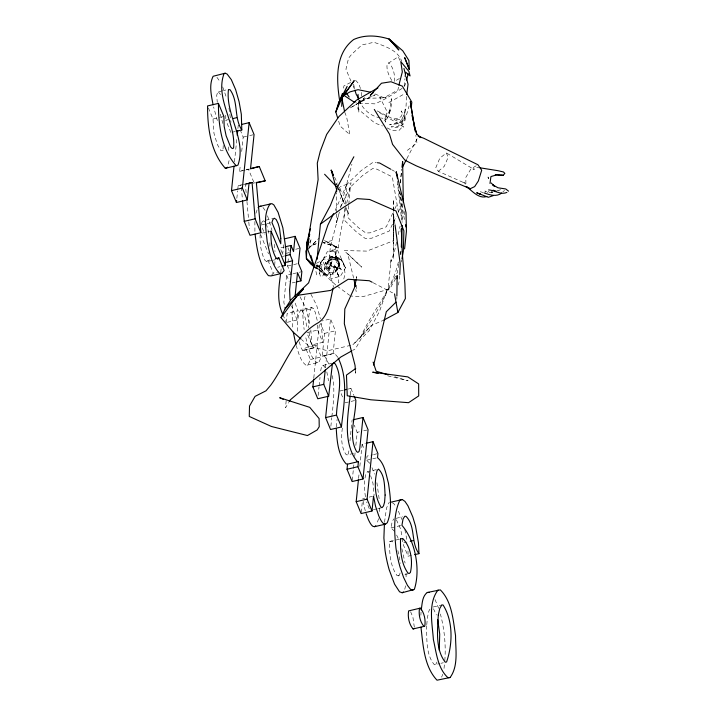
<?xml version="1.0" encoding="UTF-8"?>
<svg xmlns="http://www.w3.org/2000/svg" width="716" height="716" viewBox="0 0 716 716"><rect width="100%" height="100%" fill="white"/><g stroke="black" fill="none" stroke-linecap="round" stroke-linejoin="round"><path stroke-width="0.54" stroke-dasharray="3.58 2.69" d="M379.355 511.555L379.364 506.212M414.313 627.189L412.944 617.344L410.644 611.813M208.401 107.955L213.001 119.044L213.968 133.283L217.369 144.551L220.967 150.781L224.171 150.637M336.556 213.95L336.538 222.783L339.053 213.198M336.556 212.84L336.601 192.962M269.878 246.322L269.905 241.999M355.691 371.318L355.655 373.197L355.503 371.237M260.141 234.58C259.783 243.368 260.83 252.551 265.027 260.4L266.808 261.707L272.25 260.436M396.807 299.261L396.861 297.122M399.43 539.202L389.638 541.502C389.397 553.047 390.139 565.953 397.085 575.637L400.593 575.521M356.371 285.102L356.165 291.502L355.798 289.47M356.577 278.712L356.64 276.582L356.246 278.703M223.213 145.527L223.106 148.579L221.996 151.148M254.896 221.521L254.905 232.109M399.77 275.588L399.6 279.804L398.23 285.058M420.892 615.277L421.035 612.064M316.042 265.18L315.675 270.388L316.767 274.846L319.39 273.763L319.891 272.465L319.882 265.743L319.524 267.874L320.347 263.739L320.813 261.958L322.8 260.15L321.591 261.25M444.806 660.689C446.014 645.035 444.394 629.167 440.394 614.006M406.59 96.517L406.035 106.183L403.976 115.491L405.158 109.333L404.943 116.645L403.52 120.377L397.031 123.779L389.567 124.808L398.91 122.391L404.943 116.645L402.84 121.496L401.936 127.341L399.009 130.464L395.053 130.733L392.69 130.616L387.088 127.913M336.413 426.969L337.093 419.433M274.729 265.153L275.06 259.693M358.403 100.723L357.875 108.877L374.692 122.946L382.434 125.971M384.519 522.215L386.506 508.083L388.985 502.641M344.808 208.625L343.859 219.669L356.12 231.689L365.115 238.383L371.694 238.195L389.2 231.08L396.36 216.098M345.184 204.212L346.875 184.334L361.428 170.39L373.099 162.246L376.356 162.621M348.701 205.492L347.672 217.36L358.215 227.491L365.876 233.004L370.19 232.843L386.282 226.802L394.373 209.815M348.799 204.409L350.294 187.144L362.752 175.357L372.624 168.582L376.885 169.164L392.305 176.906L398.633 213.35M286.176 400.602L285.559 407.744L288.682 402.517M426.682 625.775C426.915 638.574 425.662 654.424 434.415 664.806L440.063 663.499M426.772 624.746L427.407 617.532L428.947 610.837L430.477 608.349M316.535 264.875L316.32 267.077L336.207 285.407M444.018 668.431L444.582 662.9M234.472 161.807L236.88 138.528M237.909 128.549L238.258 125.228L239.072 127.206M236.853 198.296L237.614 190.939M237.73 189.883L238.16 185.677L243.601 184.406M245.078 170.122L239.636 171.393L240.325 164.761M241.695 151.488L243.18 137.105L240.719 131.171M280.788 272.232L281.128 268.894M289.183 252.605L282.659 254.135L283.67 244.335M292.074 273.951L286.633 275.221L283.84 302.206L284.941 308.023M290.982 274.21L287.581 266.021L288.485 257.312M286.194 322.558L287.152 313.348L298.035 310.798L294.867 302.385M287.286 322.307L297.077 320.007L298.035 310.798M313.787 378.021L319.399 323.704M318.128 395.545L319.014 386.953M319.13 385.879L320.016 377.278M337.871 357.302L334.47 353.257L322.191 356.228L324.554 333.37L320.446 323.471M325.467 367.711L330.515 318.942L321.806 320.983M333.074 353.677L335.437 330.819L330.515 318.942M330.873 426.28L331.759 417.679M331.866 416.605C333.361 402.848 335.321 388.716 332.081 375.05M342.355 428.123C341.156 436.814 341.085 446.301 345.667 454.087L347.009 454.946L355.718 452.906M350.24 394.972L350.921 388.394L347.654 389.164M349.945 440.931L352.102 420.041M352.227 480.445L353.355 469.508M353.471 468.416L353.919 464.04M354.715 456.387L355.279 450.919M355.843 445.45L357.195 432.33L354.223 425.161M358.582 478.467L359.038 474.046M359.844 466.313L362.126 444.215L365.393 443.446M361.222 512.486L362.323 501.835M369.805 463.333L366.628 460.227L367.048 456.092L372.49 454.821M404.137 86.242L404.961 78.662M400.074 183.063L401.748 169.11M343.617 88.14L343.913 85.929L350.894 82.331M400.208 182.911L401.819 170.864M292.835 304.721L292.021 313.447L292.871 328.859M405.587 585.813L404.477 590.387M398.812 264.079L397.362 272.536L377.046 311.084L360.595 337.245L352.809 344.835L371.174 325.583L382.756 320.562M400.441 254.556L400.978 251.388M229.084 160.608L227.482 166.855M394.489 531.326L391.043 527.844L392.18 521.472L393.89 518.84M401.372 262.029L401.765 259.863M320.687 370.834L321.457 366.95L322.728 365.446L332.519 363.155M398.49 87.084L397.899 89.983L383.991 97.806L374.405 93.653M345.81 207.622L340.342 233.488L338.176 247.933L329.995 251.817L336.753 247.172L338.176 247.933L324.25 240.343M346.723 203.308L351.055 182.84L340.243 186.652M255.925 213.296L257.59 208.32M378.558 518.644L376.849 524.291M396.575 242.053L394.453 251.647L390.274 263.551L391.16 259.604L388.269 286.427L379.525 311.308L369.152 330.702L361.088 338.91L355.467 348.817L352.711 350.366M398.23 234.588L400.119 226.059M348.916 450.829L348.227 453.926L347.009 454.946M398.356 261.993C392.359 289.998 371.81 311.451 360.595 337.245L371.174 325.583M400.137 254.565L401.157 250.323M308.694 249.266L311.2 238.884L309.563 242.697M343.787 279.007L345.085 273.763L343.984 265.144L342.015 260.427C338.981 257.823 335.043 257.08 331.186 257.518L335.768 257.518L338.104 259.854L339.885 268.411L336.61 269.628L335.034 273.351L331.705 274.595L326.066 274.747L317.367 264.884L326.066 274.747L318.638 266.826L317.609 266.853L316.911 265.153M320.347 263.739L320.813 261.958M339.411 211.972L330.309 247.136L328.51 267.918L333.459 286.892M340.449 207.873L351.923 164.215M400.083 572.943L399.546 574.93L398.418 576.031M305.043 296.379C301.919 307.128 302.662 318.584 304.157 329.548M332.009 261.206L331.052 264.66L332.251 266.907L330.237 264.49L326.648 264.356L325.932 262.289L323.677 273.87L324.482 275.75L326.881 275.866L328.411 274.103L331.132 262.244L331.052 264.66L331.732 263.828L330.04 265.717L328.501 271.48L329.861 273.1L332.036 273.279L333.379 271.847L335.303 266.101L333.763 268.017L335.097 267.104L336.806 267.31L337.003 271.811L338.999 277.262L337.003 271.811M404.817 120.879L409.096 105.914M261.385 224.01L262.056 221.987L263.399 220.77L273.19 218.478M330.237 264.49L331.132 262.244L328.411 268.133L330.237 264.49L331.562 266.03L336.108 267.292L332.394 266.468L336.806 267.31M441.611 677.148L442.819 674.239M404.442 86.305L405.73 83.244M346.875 184.334L335.016 210.764M307.066 365.151L317.949 362.6L319.139 361.714L321.278 356.953L316.347 345.067L305.464 347.618L310.395 359.504L308.256 364.265L307.066 365.151L305.786 365.053C299.968 360.425 298.599 352.299 296.2 345.649M394.847 208.821L397.228 203.818M398.266 212.106L402.079 204.114L400.674 196.435M340.789 206.638L350.294 187.144M299.172 341.827L301.23 348.101L302.644 350.321L304.13 350.33L305.464 347.618M304.13 350.33L315.013 347.779L316.347 345.067M435.704 664.52L437.002 661.996M406.849 158.692L417.562 137.964M395.787 278.417L389.817 288.888L362.842 296.675L350.589 296.021M325.207 240.871L336.753 247.172L335.831 246.483L335.491 258.619L336.753 247.172L323.346 242.724L335.831 246.483L345.524 267.829L340.512 276.054L331.723 278.819L314.942 267.131M322.701 276.036L323.918 274.067L325.708 262.548L324.796 264.875L321.565 265.018L320.464 263.3C319.792 267.48 318.826 272.17 320.338 276.224M317.206 320.365L315.273 312.337L313.322 308.39L311.639 307.441L300.765 309.992C296.603 316.499 297.928 325.046 297.695 332.448M311.639 307.441C307.808 313.286 308.739 321.001 308.551 327.722M271.552 275.23L273.27 273.127L278.712 271.856M266.808 261.707L267.999 260.427L272.357 259.407M308.641 248.291L317.618 239.511M309.008 248.157L319.175 238.061M376.374 469.624L367.666 471.665L366.234 473.007C363.63 481.036 364.328 489.681 365.599 497.897M400.038 60.538L398.23 56.77L387.096 64.082C386.246 70.132 389.11 76.281 392.314 81.293M438.308 171.321L444.26 166.345L448.162 157.305L446.381 152.92L439.794 158.254L435.811 167.696L438.308 171.321L464.944 183.171L463.673 182.24L465.364 183.869L467.02 187.091M407.332 150.369L416.989 143.039L415.781 135.413M502.883 191.736L504.556 190.528M316.445 263.309L324.455 258.959L327.427 259.478L330.3 258.565L333.209 259.631L327.579 260.955L334.623 257.608L337.406 260.436L341.201 269.86L334.623 257.608L330.541 259.559L327.248 262.504L329.888 259.72L326.854 264.481L326.657 268.5L326.541 264.24L330.291 257.098L336.601 256.838L339.142 261.385L339.885 268.411L334.175 268.285L339.008 276.224L338.4 282.578L340.091 283.518M487.408 192.434L489.01 191.449M351.995 106.899L366.055 98.316L375.032 94.897L356.147 104.348L364.551 97.788L358.609 103.668L358.868 112.394L358.331 100.741M350.339 107.91L366.055 98.316L386.166 97.832L379.731 97.063L386.917 111.293L385.45 122.087C388.904 114.685 392.386 107.275 391.321 98.674L389.236 114.462L390.471 109.244L383.678 120.816L386.443 119.08L381.279 118.024M399.447 78.474L394.176 81.615C395.098 74.992 393.71 67.349 388.537 62.766M476.194 165.772L470.985 168.86L465.839 177.407L465.892 185.435M402.15 88.372L386.291 98.361L375.22 103.883L358.779 103.104L356.013 102.299M388.851 102.567L403.278 94.521M222.64 90.744L217.583 92.131L216.706 95.47L217.27 102.379M498.819 190.42L500.565 189.642M316.347 243.404L311.406 245.32L316.606 244.129M320.24 265.717L317.85 266.558L316.982 265.063M492.599 191.754L489.816 192.711L484.884 190.993L486.379 192.873M322.191 356.228L334.47 353.257M239.636 171.393L242.545 170.614M246.429 169.576L248.371 169.057L254.314 183.394M350.724 345.327L327.74 350.742L309.24 346.338L301.973 339.903M223.732 90.493L225.907 89.983M213.001 119.044L219.535 117.514M220.618 117.263L223.884 116.493M230.919 132.523L225.826 120.234L229.093 119.465M233.094 132.012L235.278 131.502M243.18 137.105L248.622 135.834M249.714 135.575L254.064 134.554M246.17 169.862L250.519 168.842M244.693 184.146L247.96 183.386M244.46 184.298L247.727 183.538M253.061 183.224L255.245 182.714M261.045 225.021L271.928 222.47M262.342 233.076L266.692 232.056M267.784 231.805L271.042 231.035M284.467 246.966L280.108 247.987L282.659 254.135M295.69 249.249L300.04 248.228M282.426 256.426L284.601 255.916M273.333 260.176L275.517 259.666M277.701 267.238L279.875 266.728M287.581 266.021L297.382 263.721M293.157 273.7L301.866 271.659M292.209 282.91L295.475 282.14M300.765 309.992L302.438 310.941L313.322 308.39M317.627 325.001L317.689 330.058L306.806 332.609L311.899 344.897L322.782 342.346L321.18 323.005M324.554 333.37L335.437 330.819M302.644 350.321L315.013 347.779M310.395 359.504L321.278 356.953M343.304 390.184L340.037 390.945L342.91 397.881M344.969 402.831L355.852 400.28M357.195 432.33L359.378 431.82M363.728 430.799L366.995 430.039M373.582 454.562L377.932 453.55M366.628 460.227L377.511 457.676M362.654 498.631L364.829 498.121M369.188 497.101L372.445 496.34M373.403 509.676L376.661 508.906M377.753 508.655L382.102 507.635M396.064 518.33L402.589 516.8M391.043 527.844L400.844 525.553M411.324 555.437L408.066 556.207L402.625 543.095L406.983 542.075M404.943 574.509L409.301 573.489M433.162 607.016L441.87 604.975M441.145 663.249L443.329 662.739M322.835 242.688L332.188 240.54M389.638 541.502L391.858 541.019L393.988 543.113M238.16 185.677L241.194 185.068M247.414 184.647L245.445 185.005L246.143 192.658M491.194 192.819L492.877 192.541L491.31 191.637M334.56 251.495L327.23 251.799L322.862 260.096L325.377 268.312L328.698 271.31L326.541 264.24L330.291 257.098L336.601 256.838L339.196 264.598L336.923 270.415L332.26 273.503L335.348 271.391L338.784 265.994L339.554 263.363L336.61 269.628L338.784 265.994L336.601 256.838L334.56 251.495L337.576 260.508L332.501 268.921L325.377 268.312M480.32 167.857L476.337 167.634L472.864 169.012L474.296 169.638L446.381 152.92M329.378 272.42L331.776 272.608M317.949 362.6L316.669 362.502C309.312 355.95 307.97 345.022 305.32 336.001M380.25 117.818C370.646 116.359 362.448 109.163 359.181 100.088M387.723 375.81L408.12 380.76L392.153 375.99M480.338 191.727L483.354 192.595M496.976 190.161L498.945 190.948M377.207 110.917L401.452 123.179L403.824 127.117L377.914 111.669M373.179 282.757L392.592 292.88M391.652 169.71L394.426 171.267M218.291 91.764L221.083 95.219M315.13 267.56L320.142 270.469L316.114 266.978M322.728 365.446L324.375 366.449L325.422 368.31M263.399 220.77L265.332 222.067M392.305 502.722L394.095 503.975L395.858 506.57M337.111 286.078L349.694 295.359M323.587 355.807L325.189 357.015L328.993 364.319M367.666 471.665L368.83 472.641M338.775 189.06L341.756 192.174L339.366 187.171M216.912 77.31L220.43 82.17M355.584 80.237L358.859 83.87L360.461 88.56M262.969 207.443L265.036 210.334M310.941 294.24L316.705 305.446L320.392 318.835M300.058 296.791L305.822 307.996L310.296 325.547M396.387 519.807L400.593 528.891L402.258 537.242M313.527 347.77L310.574 341.442L308.578 329.897M396.628 535.022L399.215 540.401M433.457 608.734L436.375 614.963M345.524 267.829L340.252 257.939L329.297 255.934L324.071 257.357L320.643 263.452L322.791 273.073M369.25 508.7L366.664 501.979M302.438 310.941L305.535 318.692L306.743 327.552M334.578 177.165L337.451 183.171M370.62 475.675L372.955 483.13L374.137 495.463M435.033 599.552L438.648 608.296M398.4 511.206L401.9 519.449M350.983 81.185L345.944 69.264L348.576 58.157L351.753 54.21L361.92 44.938L374.003 42.271C384.206 46.066 397.926 49.923 401.694 61.254M353.14 85.92L354.429 88.954M371.989 467.655L374.486 474.135M350.921 388.394L353.793 395.33M287.93 247.808L289.157 250.779M317.689 330.058L322.782 342.346M362.126 444.215L364.175 449.165M286.633 275.221L289.183 281.37M262.307 228.064L264.83 234.15M297.077 320.007L291.537 305.848M260.579 234.597L268.554 253.831M267.999 260.427L273.27 273.127M282.972 314.772L285.791 321.582M266.307 223.777L269.314 234.776M344.709 112.144L346.66 117.084L349.847 134.635L340.145 126.07L338.292 120.028M346.025 207.909L348.352 213.807L345.909 207.568M336.529 183.663L338.158 187.825M338.57 188.863L345.497 206.53M336.439 183.466L337.245 185.516M337.648 186.536L344.468 203.944M222.694 86.896L226.632 98.074M267.551 215.802L271.99 230.436M359.584 100.437L360.909 104.133L359.754 100.231M488.616 178.794L487.999 176.968L488.572 178.821M326.818 371.881L328.519 380.814M365.25 510.785L363.003 500.726M397.872 550.568L400.504 563.322M217.342 120.539L213.583 106.881M401.882 548.733L405.077 563.071M220.251 114.184L222.891 123.528M353.641 278.193L347.734 253.768L361.741 267.14L344.011 250.573L366.852 251.101L393.63 240.683L393.469 212.133M376.893 482.7L379.292 499.822M404.871 529.661L406.831 539.631M228.968 108.107L230.964 122.32M399.877 192.049L400.477 195.343M353.659 84.067L354.608 89.24M399.591 191.261L404.585 220.501M228.458 146.914L229.174 153M394.892 223.777L393.505 214.245L393.54 258.664L393.379 211.73M397.953 184.164L401.595 210.048L402.124 222.309M310.816 329.852L311.899 344.897M404.128 211.39L404.513 214.71M397.273 181.193L401.649 220.089M246.939 201.402L248.72 221.074M248.819 222.166L249.419 228.726M274.38 244.299L275.007 251.647M241.381 187.27L242.393 199.361M402.392 538.19L402.625 543.095M406.008 573.274L406.124 578.591M361.267 92.409L361.338 96.051M225.728 115.16L225.826 120.234M393.46 211.086L393.281 199.478L393.37 210.611M407.995 550.962L408.066 556.207M402.079 204.114L402.24 222.416M404.621 117.46L403.403 124.101L396.736 127.591L391.187 126.875L397.953 126.302L400.548 124.092L404.621 117.46M401.98 114.605L401.282 116.323L398.839 118.328L393.836 118.928L397.201 119.706L401.336 119.653L403.403 116.413L403.368 114.855L401.148 110.917L401.98 114.605M335.482 259.058L331.275 258.888L337.406 260.436L335.482 259.058M339.115 258.816L334.632 257.438L342.015 260.427L339.115 258.816"/><path stroke-width="1.07" d="M336.601 191.852L336.601 189.642L331.231 170.157L332.663 173.156M401.318 232.002L401.345 228.771L402.249 252.82L404.889 283.84L405.381 298.545L397.89 312.507L383.722 320.142M236.199 165.727L225.316 168.278C210.594 152.016 207.461 127.242 207.568 105.932L218.452 103.381C218.344 124.691 221.477 149.465 236.199 165.727L237.963 165.119C246.859 139.718 225.263 114.873 228.467 89.581L230.051 89.724C238.732 101.699 233.729 117.782 241.802 129.972L236.361 131.252M396.888 296.048L397.138 275.597L397.031 278.757M314.073 266.477L310.583 263.837L306.439 258.61L306.994 242.062L310.511 228.673M399.805 274.532L400.226 263.989L395.053 224.833M241.802 129.972L241.319 114.238L239.099 101.753L235.671 89.724L231.313 79.619L227.115 74.052L225.173 73.211L213.126 76.263C208.777 85.07 211.345 95.55 213.1 104.787M401.3 247.11L402.276 225.647M341.702 106.389L342.409 93.429L335.822 111.965L337.675 118.015M406.715 94.369L408.057 84.327L406.142 76.925M384.438 523.289L383.892 538.056L385.047 550.479A35.352 8.431 76.8 0 0 389.244 569.909L394.579 584.175L399.555 591.801L402.168 592.741L414.331 589.429C420.695 569.802 415.522 541.153 401.927 525.302L403.063 518.921L404.773 516.29L405.999 516.308C415.88 526.206 410.653 542.692 418.95 553.656L414.591 554.676M439.257 650.217L439.705 634.099L437.762 619.752M317.054 259.371L320.428 224.135L330.398 205.474L338.641 184.791L353.874 156.759M411.235 108.143L411.816 102.137L402.347 86.126L390.963 81.74L381.467 83.235L370.315 95.326L373.43 92.436M242.482 200.462L244.237 221.351L250.009 235.287L260.892 232.736L255.12 218.801L252.077 182.517L249.043 183.126L247.306 199.952L236.423 202.503L231.492 190.626L234.016 166.237M237.22 135.199L237.685 130.768M236.423 202.503L236.638 200.399M247.306 199.952L242.375 188.075L249.141 122.678L241.516 124.459M280.672 273.342C278.801 287.116 276.528 301.758 282.972 314.772M282.05 266.227L285.317 265.457L285.89 249.096L282.874 227.885L278.077 212.303L273.852 204.892L271.892 203.63L259.138 206.53L258.109 207.721M290.043 299.852L289.604 289.676L292.593 260.794L290.043 254.645L290.991 245.436L285.55 246.716M284.234 238.893L295.117 236.343L293.542 251.585L290.991 245.436M295.064 296.415L297.516 272.671L300.917 280.869L296.558 281.889M300.917 280.869L301.866 271.659L298.465 263.47L300.04 248.228L295.117 236.343M327.83 396.127L325.61 417.616L330.541 429.502L341.425 426.951L336.493 415.065C336.878 398.436 344.047 379.587 335.258 363.898L333.611 362.896L332.34 364.399L328.68 396.216L317.797 398.767L312.865 386.891L313.671 379.131M328.68 396.216L323.748 384.34L325.243 369.93M341.425 426.951C343.859 404.352 348.62 379.677 338.274 358.188M350.133 396.064C347.663 417.043 342.919 443.132 357.007 461.328L358.421 461.614L357.902 466.698L362.994 478.986L352.111 481.537L347.018 469.248L347.537 464.165L358.421 461.614M353.185 419.782L362.985 417.491L359.799 448.279L359.11 451.375L357.893 452.396L356.55 451.536C347.887 435.731 355.762 416.954 355.852 400.28L354.205 396.315M366.476 443.195L373.009 441.665L377.932 453.55L377.511 457.676C384.725 463.717 385.987 474.413 388.43 483.067C390.372 496.063 392.377 510.293 387.267 522.743L385.494 524.13L383.937 523.835A21.48 5.119 76.8 0 1 378.719 515.726L375.56 506.31L373.537 496.09L371.998 511.009L361.115 513.56L356.183 501.674L358.465 479.577M362.994 478.986L368.078 429.779L362.985 417.491M371.998 511.009L367.066 499.124L373.009 441.665M404.576 248.962L406.428 231.331L406.035 212.688L396.27 171.759L397.38 178.257M405.202 76.496L405.677 72.164L410.053 75.923L408.908 71.394L400.79 61.594L402.329 71.904L398.884 85.15M402.007 166.962L402.643 161.601L403.323 202.521M421.214 609.942C422.252 604.035 422.01 596.509 427.228 592.517L440.304 589.868C452.002 601.503 453.139 620.056 455.546 635.638C455.501 649.287 458.643 665.978 450.078 677.515L437.02 680.2C424.06 666.498 423.102 645.125 420.963 627.18M489.995 183.457L490.916 176.557L496.904 174.838L503.053 175.393L504.852 173.388L503.42 171.956L497.978 170.694L480.32 167.857M308.972 238.58L307.352 248.425L314.288 267.077L306.439 258.61L305.875 251.271L307.513 247.459M309.339 236.396L309.697 234.204M401.962 258.78L403.35 251.218L403.887 230.847L396.02 210.996L369.689 199.504L357.195 198.645L342.078 208.293L320.428 224.135M356.049 279.768L354.68 287.214L344.808 308.99L344.333 323.748L355.038 365.339L355.422 370.253M333.217 287.948C330.04 300.04 329.637 314.387 318.692 322.495C294.491 335.41 285.926 364.238 270.666 385.289L265.994 390.811L255.084 396.36L249.517 406.044L249.257 416.444L271.436 426.485L307.45 435.543L317.179 429.94L319.22 426.727L319.103 418.538L309.768 407.35L279.688 397.729L283.393 399.376M373.663 365.088L386.3 311.746L396.002 302.143M406.554 80.076L408.21 73.757M409.31 69.541L404.773 57.808L409.31 69.541L408.89 60.484L402.777 50.8L389.11 39.067C377.529 35.451 364.99 34.422 353.668 39.523C334.658 54.031 336.484 80.237 339.742 101.395M301.168 339.187L293.095 332.036L281.021 317.671L285.04 308.945L290.759 299.995L308.605 282.892L327.83 225.218L333.584 213.654M402.258 167.571L406.339 159.677M289.201 401.64L290.24 399.904L340.78 357.042L351.789 350.876M343.546 95.577L338.766 102.352L335.822 111.965L347.144 86.359L338.766 102.352L354.205 80.648L343.546 95.577L350.097 91.845L358.063 89.679L370.494 92.194M281.021 317.671L297.57 295.323L303.495 288.915L285.04 308.945M255.075 234.096C256.82 248.389 258.995 264.222 268.393 275.642L270.979 275.929L281.853 273.378L284.154 270.576L278.882 257.876L275.615 258.637M270.022 203.979C262.844 214.782 266.03 229.397 267.193 241.587C269.592 252.435 271.624 264.589 279.276 273.091L281.853 273.378M278.882 257.876L277.692 259.156L275.911 257.85C271.552 249.705 270.612 240.155 271.042 231.035L285.317 265.457M438.111 589.966C427.738 603.033 432.33 624.119 433.404 639.674C436.33 652.598 437.682 668.252 447.903 677.649L450.078 677.515M366.118 513.676L367.836 518.277A21.48 5.119 76.8 0 0 373.054 526.385L374.611 526.681L375.793 525.75M355.727 368.489L346.472 375.095L347.242 395.751L370.852 399.788L408.541 402.687L418.708 395.93L418.645 383.919L407.851 376.902L372.696 372.168L378.066 373.466M402.168 592.741L403.448 591.98M501.648 193.114C496.367 197.177 489.762 194.886 484.141 192.926M377.95 87.907L356.443 100.195L338.856 116.654L326.657 134.42L320.276 151.237L317.295 163.132L318.11 179.635L309.446 231.626L307.352 248.425L306.994 242.062L307.603 244.147M374.298 109.441L389.468 134.071L392.556 144.364L404.979 160.232L416.372 165.888L470.215 188.729L474.663 186.608L478.36 180.987L481.698 170.229L477.93 164.743L423.908 138.331L418.117 136.103M225.173 73.211L224.01 73.712C214.961 98.566 236.003 122.875 233.586 147.863L232.879 148.597L231.85 148.23L230.516 146.771L226.131 135.798L224.153 126.258L223.884 116.493L218.452 103.381M506.892 192.434C500.636 195.182 494.756 190.214 488.616 189.91M225.316 168.278L227.079 167.669M493.306 195.593L488.339 197.303L476.677 192.792L480.624 194.251L478.995 193.597M256.489 182.884L265.197 180.844L259.255 166.506L250.519 168.842L254.064 134.554L249.141 122.678M420.319 608.126L419.504 608.34C418.493 614.382 419.889 621.712 423.953 626.402L424.767 626.196C425.778 620.145 424.382 612.824 420.319 608.126L408.621 610.891C407.61 616.932 409.006 624.263 413.069 628.952L423.953 626.402M413.069 628.952L413.884 628.738M233.443 118.444L236.71 117.684M250.546 168.546L259.255 166.506M248.81 183.278L252.077 182.517M231.492 190.626L242.375 188.075M244.237 221.351L255.12 218.801M285.684 255.666L290.043 254.645M284.968 262.575L292.593 260.794M312.865 386.891L323.748 384.34M344.396 389.925L346.571 389.415M325.61 417.616L336.493 415.065M347.018 469.248L357.902 466.698M356.183 501.674L367.066 499.124M390.068 502.39L402.294 499.535L404.979 501.424L407.914 505.756L412.783 516.907L415.54 526.135L418.466 542.88L418.95 553.656M374.611 526.681L385.494 524.13M410.241 541.305L413.508 540.544M402.294 499.535L399.859 500.09C393.12 514.732 394.355 532.167 395.93 547.928A35.352 8.431 76.8 0 0 400.128 567.358L403.6 577.418L407.404 585.294L410.438 589.25L413.051 590.19M486.844 196.497C478.932 199.093 472.623 191.306 467.02 187.091M259.138 206.53L261.009 206.181M265.197 180.844L256.328 182.455L260.892 232.736M297.57 295.323L330.676 290.419L348.182 279.258L369.295 280.735L372.213 282.256M427.228 592.517L429.421 592.418M501.639 175.268L503.053 175.393L495.302 174.677M377.448 162.747L379.614 162.997L390.721 169.2M347.537 464.165L346.123 463.878C338.015 454.624 336.959 440.895 336.287 429.027M355.091 102.03L353.239 101.493L343.456 95.058M387.893 374.719L376.186 371.228L373.108 362.108M493.055 190.196L496.045 191.118M419.129 136.765L421.08 137.651L416.981 134.375L414.394 126.696L410.322 101.645L414.582 128.03M465.901 186.446L470.215 188.729M306.439 258.61L312.087 263.488M508.539 191.154L505.738 188.961L497.933 187.78L492.581 184.665L494.604 186.446L491.203 182.965M324.599 174.256L336.538 186.724M346.607 93.501L349.166 97.036M358.385 98.065L356.21 94.342L354.93 90.261M310.95 255.612L314.288 267.077M403.949 68.476L405.319 73.757M411.995 115.437L416.766 134.742M295.905 344.673L293.274 332.099M344.486 111.159L341.908 98.387M394.534 293.891L397.89 312.507M354.16 280.314L355.252 286.418M414.394 126.696L415.083 131.055M396.736 175.536L396.279 172.296L396.53 174.516M405.659 224.681L405.918 226.9M358.036 94.378L358.277 99.676M280.797 238.365L280.762 243.771L271.928 222.47L272.93 219.436L274.282 218.219L276.215 219.517L278.175 223.652L279.5 228.306L280.797 238.365M400.521 538.951C400.28 550.497 401.023 563.403 407.968 573.086L409.301 573.489L410.429 572.379C412.98 561.031 411.065 547.024 402.741 538.468L400.521 538.951M385.11 495.033L384.59 502.113L383.499 505.943L382.102 507.635L381.136 507.295C374.405 496.689 374.182 482.369 377.117 470.457L378.549 469.114C385.083 475.719 384.438 486.379 385.11 495.033M438.29 614.981C437.485 630.348 435.274 649.367 445.298 662.255L446.587 661.969C452.637 644.275 453.443 621.255 443.052 604.957L441.87 604.975L439.83 608.287L438.29 614.981M398.794 49.86L389.11 39.067L398.794 49.86M333.271 175.348L331.231 170.157L333.235 175.277"/></g></svg>
